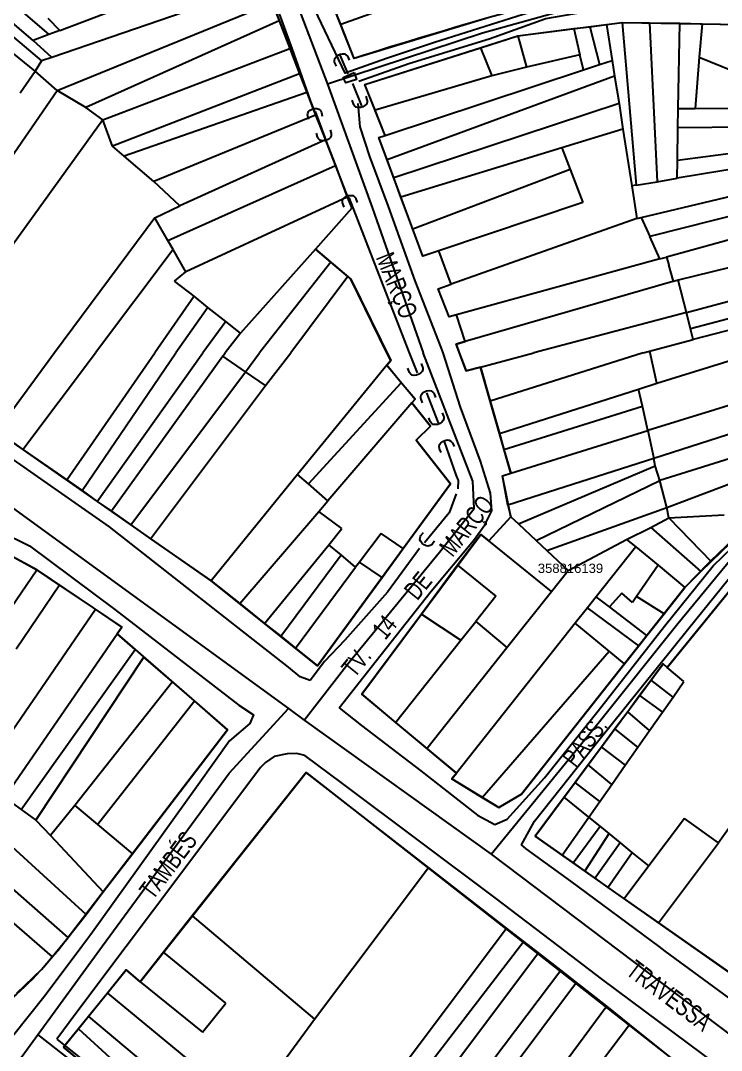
# Model space of a CAD drawing. Extents: x 201512 to 203323, y 4836571 to 4838029.
# Drawn here: x 202378.5 to 202528.5, y 4837444.5 to 4837665.1 of the extents above; entities that cross this region are included whole.
import ezdxf

# ---------------------------------------------------------------- set-up
doc = ezdxf.new("R2010")
doc.units = 0
doc.header["$LTSCALE"] = 1.5
doc.header["$MEASUREMENT"] = 0
for name, color, linetype in [('CD-MALHA-LOTES', 40, 'CONTINUOUS'), ('CD_TXT_QUADRA', 7, 'CONTINUOUS'), ('HD-VALAS-DRENOS', 170, 'CONTINUOUS'), ('RU-QUADRAS', 6, 'CONTINUOUS'), ('SV-EIXO-RUA-N-PAV', 6, 'CONTINUOUS'), ('SV-EIXO-RUA-PAV', 20, 'CONTINUOUS'), ('SV-PONTE-BUEIRO', 249, 'CONTINUOUS'), ('SV-RUA-NAO-PAV-S-GUIA-C-GUIA', 7, 'CONTINUOUS'), ('SV-RUA-PAVIM-S-GUIA-C-GUIA', 7, 'CONTINUOUS'), ('SV-TXT-RUA-N-PAV-S-GUIA-C-GUIA', 7, 'CONTINUOUS'), ('SV-TXT-RUA-PAV-S-GUIA-C-GUIA', 7, 'CONTINUOUS')]:
    doc.layers.add(name, color=color, linetype=linetype)
doc.styles.add('ARIAL', font='arial.ttf')
doc.styles.add('MONOTXT', font='arial.ttf', dxfattribs={"height": 0.2})

# ---------------------------------------------------------------- blocks, each defined once
blk = doc.blocks.new('COD119', base_point=(202265.52, 4838125.96))
at = {"layer": 'SV-PONTE-BUEIRO'}
blk.add_lwpolyline([(202264.01, 4838123.96), (202264.01, 4838124.793333), (202264.01, 4838124.918333), (202264.135833, 4838125.251667), (202264.3875, 4838125.626667), (202264.765, 4838125.835), (202265.268333, 4838125.96), (202265.771667, 4838125.96), (202266.275, 4838125.835), (202266.6525, 4838125.626667), (202266.904167, 4838125.251667), (202267.03, 4838124.918333), (202267.03, 4838124.793333), (202267.03, 4838123.96)], dxfattribs=at)

msp = doc.modelspace()

# ---------------------------------------------------------------- linework, layer by layer
at = {"layer": 'CD-MALHA-LOTES', "linetype": 'Continuous'}
for p, q in [((202355.94, 4837686.72), (202384.56, 4837662.1)), ((202381.18, 4837660.81), (202353.73, 4837684.36)), ((202352.07, 4837682.52), (202382.96, 4837656.47)), ((202381.62, 4837654.26), (202349.94, 4837679.84)), ((202386.87, 4837662.98), (202428.47, 4837678.84)), ((202430.77, 4837672.87), (202385.2, 4837657.18)), ((202475.71, 4837674.49), (202447, 4837664.3)), ((202386.35, 4837650.11), (202432.34, 4837668.88)), ((202432.34, 4837668.88), (202433.85, 4837665.04)), ((202447, 4837664.3), (202445.62, 4837667.77)), ((202478.79, 4837665.74), (202449.87, 4837657)), ((202384.35, 4837665.6), (202386.87, 4837662.98)), ((202433.85, 4837665.04), (202392.48, 4837646.51)), ((202433.85, 4837665.04), (202436.1, 4837659.15)), ((202449.87, 4837657), (202447, 4837664.3)), ((202496.88, 4837663.4), (202500.36, 4837663.78)), ((202500.36, 4837663.78), (202503.87, 4837664.27)), ((202500.36, 4837663.78), (202502.42, 4837655.68)), ((202503.87, 4837664.27), (202507.29, 4837664.68)), ((202503.87, 4837664.27), (202505.08, 4837656.58)), ((202507.29, 4837664.68), (202513.12, 4837664.64)), ((202507.29, 4837664.68), (202510.23, 4837629.85)), ((202513.12, 4837664.64), (202514.73, 4837630.6)), ((202513.12, 4837664.64), (202519.59, 4837664.52)), ((202519.22, 4837646.25), (202519.59, 4837664.52)), ((202519.59, 4837664.52), (202524.4, 4837664.44)), ((202524.4, 4837664.44), (202523.76, 4837657.26)), ((202524.4, 4837664.44), (202532.3, 4837664.28)), ((202384.56, 4837662.1), (202381.18, 4837660.81)), ((202386.87, 4837662.98), (202384.56, 4837662.1)), ((202476.94, 4837659.29), (202484.9, 4837661.84)), ((202484.9, 4837661.84), (202496.88, 4837663.4)), ((202484.9, 4837661.84), (202486.75, 4837655.13)), ((202496.88, 4837663.4), (202498.18, 4837657.79)), ((202385.2, 4837657.18), (202381.18, 4837660.81)), ((202396.12, 4837643.88), (202436.1, 4837659.15)), ((202436.1, 4837659.15), (202438.21, 4837653.71)), ((202452.18, 4837651.45), (202476.94, 4837659.29)), ((202476.94, 4837659.29), (202479.36, 4837653.24)), ((202385.2, 4837657.18), (202382.96, 4837656.47)), ((202498.18, 4837657.79), (202486.75, 4837655.13)), ((202498.99, 4837654.54), (202498.18, 4837657.79)), ((202523.76, 4837657.26), (202522.88, 4837646.28)), ((202523.76, 4837657.26), (202530.94, 4837654.31)), ((202382.96, 4837656.47), (202381.62, 4837654.26)), ((202486.75, 4837655.13), (202479.36, 4837653.24)), ((202498.99, 4837654.54), (202502.42, 4837655.68)), ((202502.42, 4837655.68), (202505.08, 4837656.58)), ((202505.08, 4837656.58), (202505.61, 4837653.19)), ((202378.36, 4837649.66), (202381.62, 4837654.26)), ((202386.35, 4837650.11), (202381.62, 4837654.26)), ((202438.21, 4837653.71), (202398.18, 4837638.23)), ((202438.21, 4837653.71), (202439.73, 4837649.71)), ((202479.36, 4837653.24), (202454.38, 4837645.9)), ((202456.54, 4837640.52), (202498.99, 4837654.54)), ((202505.61, 4837653.19), (202456.93, 4837635.29)), ((202505.61, 4837653.19), (202506.61, 4837647.36)), ((202454.38, 4837645.9), (202452.18, 4837651.45)), ((202348.14, 4837594.82), (202386.35, 4837650.11)), ((202392.48, 4837646.51), (202386.35, 4837650.11)), ((202439.73, 4837649.71), (202400.67, 4837636.09)), ((202439.73, 4837649.71), (202441.63, 4837644.87)), ((202396.12, 4837643.88), (202392.48, 4837646.51)), ((202456.54, 4837640.52), (202454.38, 4837645.9)), ((202506.61, 4837647.36), (202458.35, 4837631.42)), ((202506.61, 4837647.36), (202507.38, 4837641.88)), ((202519.15, 4837642.16), (202519.22, 4837646.25)), ((202519.22, 4837646.25), (202522.88, 4837646.28)), ((202522.88, 4837646.28), (202549.75, 4837646.45)), ((202396.12, 4837643.88), (202360.09, 4837593.92)), ((202398.18, 4837638.23), (202396.12, 4837643.88)), ((202441.63, 4837644.87), (202407.03, 4837630.62)), ((202441.63, 4837644.87), (202443.75, 4837639.58)), ((202507.38, 4837641.88), (202494.37, 4837637.85)), ((202507.38, 4837641.88), (202509.3, 4837629.69)), ((202519.1, 4837635.21), (202519.15, 4837642.16)), ((202547.51, 4837642.38), (202519.15, 4837642.16)), ((202443.75, 4837639.58), (202412.56, 4837625.44)), ((202443.75, 4837639.58), (202445.86, 4837634.1)), ((202455.14, 4837640.06), (202456.54, 4837640.52)), ((202456.93, 4837635.29), (202455.14, 4837640.06)), ((202400.67, 4837636.09), (202398.18, 4837638.23)), ((202494.37, 4837637.85), (202459.86, 4837627.29)), ((202494.37, 4837637.85), (202496.15, 4837633.23)), ((202519.1, 4837635.21), (202547.58, 4837638.95)), ((202407.03, 4837630.62), (202400.67, 4837636.09)), ((202458.35, 4837631.42), (202456.93, 4837635.29)), ((202547.65, 4837636.12), (202519.02, 4837631.32)), ((202519.02, 4837631.32), (202519.1, 4837635.21)), ((202409.99, 4837617.97), (202445.86, 4837634.1)), ((202445.86, 4837634.1), (202448.39, 4837627.31)), ((202496.15, 4837633.23), (202462.46, 4837620.43)), ((202496.15, 4837633.23), (202498.83, 4837626.16)), ((202412.56, 4837625.44), (202407.03, 4837630.62)), ((202459.86, 4837627.29), (202458.35, 4837631.42)), ((202510.23, 4837629.85), (202514.73, 4837630.6)), ((202511.33, 4837622.94), (202547.68, 4837631.58)), ((202514.73, 4837630.6), (202519.02, 4837631.32)), ((202510.23, 4837629.85), (202509.3, 4837629.69)), ((202509.3, 4837629.69), (202510.39, 4837622.71)), ((202448.39, 4837627.31), (202413.84, 4837611.31)), ((202448.39, 4837627.31), (202449.36, 4837624.91)), ((202462.46, 4837620.43), (202459.86, 4837627.29)), ((202498.83, 4837626.16), (202467.99, 4837615.78)), ((202547.74, 4837627.63), (202513.2, 4837618.87)), ((202407.21, 4837622.83), (202412.56, 4837625.44)), ((202449.36, 4837624.91), (202441.58, 4837616.16)), ((202407.21, 4837622.83), (202385.71, 4837593.92)), ((202409.99, 4837617.97), (202407.21, 4837622.83)), ((202510.39, 4837622.71), (202470.66, 4837608.65)), ((202510.39, 4837622.71), (202511.33, 4837622.94)), ((202511.33, 4837622.94), (202513.2, 4837618.87)), ((202547.17, 4837622.81), (202516.72, 4837614.45)), ((202464.58, 4837614.63), (202462.46, 4837620.43)), ((202411.11, 4837616.05), (202409.99, 4837617.97)), ((202515.32, 4837614.06), (202513.2, 4837618.87)), ((202411.11, 4837616.05), (202394.53, 4837593.92)), ((202413.84, 4837611.31), (202411.11, 4837616.05)), ((202441.58, 4837616.16), (202425.55, 4837598.14)), ((202444.89, 4837613.38), (202441.58, 4837616.16)), ((202467.99, 4837615.78), (202464.58, 4837614.63)), ((202470.66, 4837608.65), (202467.99, 4837615.78)), ((202545.72, 4837616.02), (202519.26, 4837609.51)), ((202444.89, 4837613.38), (202429.66, 4837593.92)), ((202448.54, 4837610.27), (202444.89, 4837613.38)), ((202515.32, 4837614.06), (202471.78, 4837602.1)), ((202515.32, 4837614.06), (202516.72, 4837614.45)), ((202516.72, 4837614.45), (202517.23, 4837612.76)), ((202411.44, 4837609.26), (202413.84, 4837611.31)), ((202518.24, 4837609.25), (202517.23, 4837612.76)), ((202415.61, 4837606.11), (202411.44, 4837609.26)), ((202448.54, 4837610.27), (202436.33, 4837593.92)), ((202449.16, 4837609.74), (202448.54, 4837610.27)), ((202456.86, 4837593.92), (202449.16, 4837609.74)), ((202467.89, 4837607.67), (202470.66, 4837608.65)), ((202518.11, 4837609.22), (202473.63, 4837596.4)), ((202518.24, 4837609.25), (202518.11, 4837609.22)), ((202519.26, 4837609.51), (202518.24, 4837609.25)), ((202521.01, 4837602.6), (202519.26, 4837609.51)), ((202521.01, 4837602.6), (202546.43, 4837609.36)), ((202470.22, 4837601.67), (202467.89, 4837607.67)), ((202415.61, 4837606.11), (202407.23, 4837593.92)), ((202418.54, 4837603.66), (202415.61, 4837606.11)), ((202546.65, 4837605.68), (202521.9, 4837599.09)), ((202418.54, 4837603.66), (202411.72, 4837593.92)), ((202422.41, 4837600.62), (202418.54, 4837603.66)), ((202471.78, 4837602.1), (202470.22, 4837601.67)), ((202473.63, 4837596.4), (202471.78, 4837602.1)), ((202521.01, 4837602.6), (202488.38, 4837593.92)), ((202521.9, 4837599.09), (202521.01, 4837602.6)), ((202546.81, 4837603.09), (202522.47, 4837596.81)), ((202422.41, 4837600.62), (202417.48, 4837593.92)), ((202425.55, 4837598.14), (202422.41, 4837600.62)), ((202425.55, 4837598.14), (202422.26, 4837593.92)), ((202522.47, 4837596.81), (202521.9, 4837599.09)), ((202473.63, 4837596.4), (202471.7, 4837595.79)), ((202471.7, 4837595.79), (202472.39, 4837593.92)), ((202513.14, 4837594.3), (202522.47, 4837596.81)), ((202385.71, 4837593.92), (202373.42, 4837577.13)), ((202378.95, 4837573.26), (202394.53, 4837593.92)), ((202388.35, 4837566.71), (202407.23, 4837593.92)), ((202391.64, 4837564.42), (202411.72, 4837593.92)), ((202394.91, 4837562.12), (202417.48, 4837593.92)), ((202421.78, 4837593.24), (202397.91, 4837560.03)), ((202421.78, 4837593.24), (202422.26, 4837593.92)), ((202426.66, 4837589.85), (202421.78, 4837593.24)), ((202426.66, 4837589.85), (202429.66, 4837593.92)), ((202430.89, 4837586.92), (202436.33, 4837593.92)), ((202457.73, 4837592.32), (202456.86, 4837593.92)), ((202472.39, 4837593.92), (202473.85, 4837590.06)), ((202476.95, 4837590.88), (202488.38, 4837593.92)), ((202511.73, 4837593.92), (202479.03, 4837583.58)), ((202511.73, 4837593.92), (202513.14, 4837594.3)), ((202513.23, 4837593.92), (202513.14, 4837594.3)), ((202514.7, 4837587.42), (202513.23, 4837593.92)), ((202514.7, 4837587.42), (202535.6, 4837593.92)), ((202456.88, 4837591.29), (202437.78, 4837567.89)), ((202456.88, 4837591.29), (202457.73, 4837592.32)), ((202459.95, 4837587.55), (202456.88, 4837591.29)), ((202473.85, 4837590.06), (202476.95, 4837590.88)), ((202476.95, 4837590.88), (202479.03, 4837583.58)), ((202402.07, 4837557.08), (202426.66, 4837589.85)), ((202430.89, 4837586.92), (202426.66, 4837589.85)), ((202406.31, 4837554.12), (202430.89, 4837586.92)), ((202440.11, 4837565.85), (202459.95, 4837587.55)), ((202462.94, 4837584.05), (202459.95, 4837587.55)), ((202510.76, 4837586.16), (202514.7, 4837587.42)), ((202545.25, 4837587.38), (202512.77, 4837577.28)), ((202480.99, 4837576.63), (202510.76, 4837586.16)), ((202511.59, 4837582.5), (202510.76, 4837586.16)), ((202462.24, 4837583.23), (202444.25, 4837562.23)), ((202462.24, 4837583.23), (202462.94, 4837584.05)), ((202466.2, 4837578.25), (202462.24, 4837583.23)), ((202479.03, 4837583.58), (202480.99, 4837576.63)), ((202481.95, 4837573.21), (202511.59, 4837582.5)), ((202512.77, 4837577.28), (202511.59, 4837582.5)), ((202546.5, 4837581.78), (202514.03, 4837571.33)), ((202463.18, 4837575.22), (202466.2, 4837578.25)), ((202373.42, 4837577.13), (202378.95, 4837573.26)), ((202480.99, 4837576.63), (202481.95, 4837573.21)), ((202483.4, 4837568.14), (202512.77, 4837577.28)), ((202512.77, 4837577.28), (202514.03, 4837571.33)), ((202547.62, 4837576.73), (202515.29, 4837566.59)), ((202378.95, 4837573.26), (202388.35, 4837566.71)), ((202470.51, 4837565.89), (202463.18, 4837575.22)), ((202481.95, 4837573.21), (202483.4, 4837568.14)), ((202514.03, 4837571.33), (202482.75, 4837561.28)), ((202514.33, 4837569.77), (202514.03, 4837571.33)), ((202516.79, 4837560.8), (202548.4, 4837572.79)), ((202485.05, 4837557.3), (202514.33, 4837569.77)), ((202515.29, 4837566.59), (202514.33, 4837569.77)), ((202388.35, 4837566.71), (202391.64, 4837564.42)), ((202437.78, 4837567.89), (202419.29, 4837545.1)), ((202440.11, 4837565.85), (202437.78, 4837567.89)), ((202481.66, 4837567.6), (202483.4, 4837568.14)), ((202482.75, 4837561.28), (202481.66, 4837567.6)), ((202488.87, 4837553.72), (202515.29, 4837566.59)), ((202516.79, 4837560.8), (202515.29, 4837566.59)), ((202391.64, 4837564.42), (202394.91, 4837562.12)), ((202444.25, 4837562.23), (202440.11, 4837565.85)), ((202460.39, 4837552.02), (202470.51, 4837565.89)), ((202394.91, 4837562.12), (202397.91, 4837560.03)), ((202442.32, 4837559.98), (202444.25, 4837562.23)), ((202397.91, 4837560.03), (202402.07, 4837557.08)), ((202425.39, 4837540.22), (202442.32, 4837559.98)), ((202447.27, 4837556.28), (202442.32, 4837559.98)), ((202482.75, 4837561.28), (202483.43, 4837558.82)), ((202491.13, 4837551.6), (202516.79, 4837560.8)), ((202517.26, 4837558.57), (202516.79, 4837560.8)), ((202483.43, 4837558.82), (202478.68, 4837553.68)), ((202483.43, 4837558.82), (202485.05, 4837557.3)), ((202513.41, 4837556.5), (202517.26, 4837558.57)), ((202517.26, 4837558.57), (202529.11, 4837559.27)), ((202517.26, 4837558.57), (202526.32, 4837549.25)), ((202402.07, 4837557.08), (202406.31, 4837554.12)), ((202444.49, 4837552.85), (202447.27, 4837556.28)), ((202485.05, 4837557.3), (202488.87, 4837553.72)), ((202508.18, 4837553.99), (202513.41, 4837556.5)), ((202513.41, 4837556.5), (202524.07, 4837547.11)), ((202406.31, 4837554.12), (202419.29, 4837545.1)), ((202455.64, 4837555.24), (202451, 4837549.11)), ((202460.39, 4837552.02), (202455.64, 4837555.24)), ((202476.97, 4837555.06), (202472.01, 4837548.45)), ((202478.68, 4837553.68), (202476.97, 4837555.06)), ((202492.14, 4837542.85), (202478.68, 4837553.68)), ((202488.87, 4837553.72), (202491.13, 4837551.6)), ((202495.73, 4837547.29), (202508.18, 4837553.99)), ((202508.18, 4837553.99), (202510.17, 4837552.36)), ((202539.08, 4837553.84), (202516.92, 4837526.56)), ((202526.32, 4837549.25), (202532.55, 4837555.28)), ((202430.71, 4837535.96), (202444.49, 4837552.85)), ((202447.14, 4837550.64), (202444.49, 4837552.85)), ((202455.87, 4837545.81), (202460.39, 4837552.02)), ((202491.13, 4837551.6), (202495.73, 4837547.29)), ((202510.17, 4837552.36), (202501.72, 4837541.71)), ((202510.17, 4837552.36), (202514.94, 4837548.44)), ((202381.99, 4837547.44), (202376.7, 4837550.3)), ((202434.17, 4837533.23), (202447.14, 4837550.64)), ((202450.2, 4837548.05), (202447.14, 4837550.64)), ((202451, 4837549.11), (202450.2, 4837548.05)), ((202455.87, 4837545.81), (202451, 4837549.11)), ((202524.07, 4837547.11), (202526.32, 4837549.25)), ((202372.6, 4837533.78), (202381.99, 4837547.44)), ((202386.79, 4837544.21), (202381.99, 4837547.44)), ((202437.34, 4837530.68), (202450.2, 4837548.05)), ((202472.01, 4837548.45), (202464.27, 4837538)), ((202472.01, 4837548.45), (202480.22, 4837541.85)), ((202492.14, 4837542.85), (202495.73, 4837547.29)), ((202514.94, 4837548.44), (202510.32, 4837541.78)), ((202514.94, 4837548.44), (202520.7, 4837543.69)), ((202520.7, 4837543.69), (202524.07, 4837547.11)), ((202419.29, 4837545.1), (202425.39, 4837540.22)), ((202442.06, 4837526.89), (202455.87, 4837545.81)), ((202386.79, 4837544.21), (202377.56, 4837530.48)), ((202394.5, 4837539.03), (202386.79, 4837544.21)), ((202482.59, 4837530.83), (202492.14, 4837542.85)), ((202507.17, 4837542.48), (202504.53, 4837539.56)), ((202509.47, 4837540.44), (202507.17, 4837542.48)), ((202516.24, 4837538.04), (202520.7, 4837543.69)), ((202425.39, 4837540.22), (202430.71, 4837535.96)), ((202480.22, 4837541.85), (202475.92, 4837536.42)), ((202501.72, 4837541.71), (202499.85, 4837539.35)), ((202504.53, 4837539.56), (202501.72, 4837541.71)), ((202510.32, 4837541.78), (202509.47, 4837540.44)), ((202516.24, 4837538.04), (202510.32, 4837541.78)), ((202369.58, 4837502.64), (202394.5, 4837539.03)), ((202400.18, 4837535.21), (202394.5, 4837539.03)), ((202464.27, 4837538), (202451.53, 4837520.8)), ((202464.27, 4837538), (202472.74, 4837532.4)), ((202499.85, 4837539.35), (202497.21, 4837536.02)), ((202510.81, 4837531.15), (202499.85, 4837539.35)), ((202512.57, 4837533.38), (202504.53, 4837539.56)), ((202512.57, 4837533.38), (202516.24, 4837538.04)), ((202430.71, 4837535.96), (202434.17, 4837533.23)), ((202497.21, 4837536.02), (202471.76, 4837503.92)), ((202472.74, 4837532.4), (202475.92, 4837536.42)), ((202475.92, 4837536.42), (202482.59, 4837530.83)), ((202504.47, 4837530.01), (202497.21, 4837536.02)), ((202375.02, 4837498.72), (202399.17, 4837533.74)), ((202399.17, 4837533.74), (202400.18, 4837535.21)), ((202402.98, 4837530.42), (202399.17, 4837533.74)), ((202510.81, 4837531.15), (202512.57, 4837533.38)), ((202434.17, 4837533.23), (202437.34, 4837530.68)), ((202458.77, 4837514.76), (202472.74, 4837532.4)), ((202378.62, 4837496.11), (202402.98, 4837530.42)), ((202404.89, 4837528.78), (202402.98, 4837530.42)), ((202437.34, 4837530.68), (202442.06, 4837526.89)), ((202465.41, 4837509.21), (202482.59, 4837530.83)), ((202477.27, 4837498.69), (202504.47, 4837530.01)), ((202507.79, 4837527.31), (202504.47, 4837530.01)), ((202507.79, 4837527.31), (202510.81, 4837531.15)), ((202381.76, 4837493.86), (202404.89, 4837528.78)), ((202411.02, 4837523.44), (202404.89, 4837528.78)), ((202485.73, 4837499.38), (202507.79, 4837527.31)), ((202516.04, 4837527.3), (202513.48, 4837523.85)), ((202516.92, 4837526.56), (202516.04, 4837527.3)), ((202520.49, 4837523.53), (202516.92, 4837526.56)), ((202411.02, 4837523.44), (202390.1, 4837496.98)), ((202415.7, 4837519.37), (202411.02, 4837523.44)), ((202513.48, 4837523.85), (202511, 4837520.52)), ((202518.15, 4837520.19), (202513.48, 4837523.85)), ((202518.15, 4837520.19), (202520.49, 4837523.53)), ((202552.59, 4837523.55), (202527.88, 4837489.02)), ((202451.53, 4837520.8), (202458.77, 4837514.76)), ((202511, 4837520.52), (202508.45, 4837517.08)), ((202511, 4837520.52), (202515.89, 4837516.98)), ((202515.89, 4837516.98), (202518.15, 4837520.19)), ((202394.97, 4837492.89), (202415.7, 4837519.37)), ((202422.8, 4837513.21), (202415.7, 4837519.37)), ((202508.45, 4837517.08), (202505.69, 4837513.37)), ((202513.14, 4837513.05), (202508.45, 4837517.08)), ((202513.14, 4837513.05), (202515.89, 4837516.98)), ((202458.77, 4837514.76), (202465.41, 4837509.21)), ((202402.42, 4837486.62), (202422.8, 4837513.21)), ((202505.69, 4837513.37), (202502.82, 4837509.51)), ((202510.64, 4837509.48), (202505.69, 4837513.37)), ((202510.64, 4837509.48), (202513.14, 4837513.05)), ((202465.41, 4837509.21), (202471.76, 4837503.92)), ((202502.82, 4837509.51), (202500, 4837505.72)), ((202502.82, 4837509.51), (202507.92, 4837505.6)), ((202507.92, 4837505.6), (202510.64, 4837509.48)), ((202500, 4837505.72), (202497.18, 4837501.92)), ((202505.02, 4837501.47), (202500, 4837505.72)), ((202505.02, 4837501.47), (202507.92, 4837505.6)), ((202359.2, 4837504.16), (202392.5, 4837473.61)), ((202439.58, 4837504.05), (202415.24, 4837473.32)), ((202465.8, 4837483.7), (202439.58, 4837504.05)), ((202471.76, 4837503.92), (202470.79, 4837502.7)), ((202470.79, 4837502.7), (202477.27, 4837498.69)), ((202497.18, 4837501.92), (202494.86, 4837498.8)), ((202502.48, 4837497.85), (202497.18, 4837501.92)), ((202502.48, 4837497.85), (202505.02, 4837501.47)), ((202388.66, 4837468.74), (202354.69, 4837498.59)), ((202375.02, 4837498.72), (202378.62, 4837496.11)), ((202477.27, 4837498.69), (202480.88, 4837496.58)), ((202480.88, 4837496.58), (202485.73, 4837499.38)), ((202494.86, 4837498.8), (202488.62, 4837490.41)), ((202500.14, 4837494.5), (202494.86, 4837498.8)), ((202378.62, 4837496.11), (202381.76, 4837493.86)), ((202390.1, 4837496.98), (202384.88, 4837490.54)), ((202390.1, 4837496.98), (202394.97, 4837492.89)), ((202500.14, 4837494.5), (202502.48, 4837497.85)), ((202381.76, 4837493.86), (202384.88, 4837490.54)), ((202494.41, 4837486.34), (202500.14, 4837494.5)), ((202502.53, 4837492.55), (202500.14, 4837494.5)), ((202520.61, 4837494.21), (202512.98, 4837484.03)), ((202527.88, 4837489.02), (202520.61, 4837494.21)), ((202354, 4837491.59), (202385.23, 4837464.6)), ((202394.97, 4837492.89), (202402.42, 4837486.62)), ((202496.77, 4837484.69), (202502.53, 4837492.55)), ((202504.47, 4837490.97), (202502.53, 4837492.55)), ((202384.88, 4837490.54), (202396.18, 4837478.47)), ((202488.62, 4837490.41), (202494.41, 4837486.34)), ((202499.28, 4837482.92), (202504.47, 4837490.97)), ((202506.81, 4837489.06), (202504.47, 4837490.97)), ((202501.4, 4837481.43), (202506.81, 4837489.06)), ((202509.4, 4837486.95), (202506.81, 4837489.06)), ((202515, 4837471.87), (202527.88, 4837489.02)), ((202396.18, 4837478.47), (202402.42, 4837486.62)), ((202494.41, 4837486.34), (202496.77, 4837484.69)), ((202504.22, 4837479.45), (202509.4, 4837486.95)), ((202512.98, 4837484.03), (202509.4, 4837486.95)), ((202441.39, 4837451.19), (202465.8, 4837483.7)), ((202482.51, 4837470.74), (202465.8, 4837483.7)), ((202496.77, 4837484.69), (202499.28, 4837482.92)), ((202499.28, 4837482.92), (202501.4, 4837481.43)), ((202512.98, 4837484.03), (202507.7, 4837477)), ((202501.4, 4837481.43), (202504.22, 4837479.45)), ((202392.5, 4837473.61), (202396.18, 4837478.47)), ((202504.22, 4837479.45), (202507.7, 4837477)), ((202507.7, 4837477), (202515, 4837471.87)), ((202389.56, 4837469.83), (202392.5, 4837473.61)), ((202415.24, 4837473.32), (202409.09, 4837465.54)), ((202415.24, 4837473.32), (202441.39, 4837451.19)), ((202515, 4837471.87), (202535, 4837457.86)), ((202388.66, 4837468.74), (202389.56, 4837469.83)), ((202443.17, 4837418.32), (202482.51, 4837470.74)), ((202486.2, 4837467.86), (202482.51, 4837470.74)), ((202385.23, 4837464.6), (202388.66, 4837468.74)), ((202486.2, 4837467.86), (202461.4, 4837435.61)), ((202489.33, 4837465.41), (202486.2, 4837467.86)), ((202409.09, 4837465.54), (202404.08, 4837459.22)), ((202422.42, 4837454.66), (202409.09, 4837465.54)), ((202489.33, 4837465.41), (202465.02, 4837432.93)), ((202494.12, 4837461.68), (202489.33, 4837465.41)), ((202382.97, 4837461.87), (202385.23, 4837464.6)), ((202377.7, 4837456.81), (202382.97, 4837461.87)), ((202401.1, 4837461.81), (202397.06, 4837456.81)), ((202404.08, 4837459.22), (202401.1, 4837461.81)), ((202469.73, 4837429.45), (202494.12, 4837461.68)), ((202497.45, 4837459.08), (202494.12, 4837461.68)), ((202404.08, 4837459.22), (202417.45, 4837448.44)), ((202497.45, 4837459.08), (202458.37, 4837406.82)), ((202503.96, 4837454.01), (202497.45, 4837459.08)), ((202397.06, 4837456.81), (202392.99, 4837451.79)), ((202397.06, 4837456.81), (202414.32, 4837442.57)), ((202417.45, 4837448.44), (202422.42, 4837454.66)), ((202503.96, 4837454.01), (202465.17, 4837401.63)), ((202508.84, 4837450.09), (202503.96, 4837454.01)), ((202392.99, 4837451.79), (202390.85, 4837449.12)), ((202392.99, 4837451.79), (202404.57, 4837442.11)), ((202426.14, 4837430.37), (202441.39, 4837451.19)), ((202469.52, 4837398.2), (202508.84, 4837450.09)), ((202520.7, 4837440.56), (202508.84, 4837450.09)), ((202390.85, 4837449.12), (202387.66, 4837445.21)), ((202390.85, 4837449.12), (202402.14, 4837438.86)), ((202387.66, 4837445.21), (202399.27, 4837435.55))]:
    msp.add_line(p, q, dxfattribs=at)
at = {"layer": 'HD-VALAS-DRENOS'}
for points in [[(202446.785838, 4837657.680265), (202448.513118, 4837653.725678)], [(202449.55096, 4837651.622661), (202451.473739, 4837646.867892)], [(202441.519997, 4837645.627122), (202443.687735, 4837639.866121)], [(202448.766935, 4837627.240184), (202455.666728, 4837609.355084), (202461.695911, 4837593.917528)], [(202461.695911, 4837593.917528), (202463.356387, 4837589.665922)], [(202465.382407, 4837585.405434), (202467.846207, 4837578.942915)], [(202469.173821, 4837574.936265), (202471.633779, 4837567.773895), (202472.127034, 4837566.571371), (202472.067444, 4837564.822023)], [(202471.711518, 4837563.724203), (202470.239749, 4837559.683128), (202464.956018, 4837553.263688)]]:
    msp.add_lwpolyline(points, dxfattribs=at)
at = {"layer": 'RU-QUADRAS', "color": 6, "linetype": 'Continuous'}
for points in [[(202429.52, 4837709.24, -0.0154469672), (202497.94, 4837718.52), (202518.35, 4837719.82), (202640.8, 4837730.39), (202666.27, 4837734.21), (202670.16, 4837682.19), (202672.53, 4837682.47), (202673.39, 4837665.89), (202644.4, 4837665), (202619.06, 4837666.64), (202619.12, 4837667.63, 0.006232487), (202521.98, 4837674.58), (202516.23, 4837674.88), (202516.54, 4837672.65), (202513.06, 4837672.65), (202512.89, 4837674.91, 0.0153940121), (202449.87, 4837657), (202434.83, 4837694.81), (202433.98, 4837694.55)], [(202277.91, 4837444.53), (202289.83, 4837460.9), (202288.27, 4837462.16), (202307.55, 4837488.76), (202370.88, 4837553.56), (202381.99, 4837547.44), (202400.18, 4837535.21), (202399.17, 4837533.74), (202422.8, 4837513.21), (202388.66, 4837468.74, -0.057247733), (202375.82, 4837455.01), (202370.28, 4837447.64), (202372.22, 4837446.31), (202369.21, 4837441.78), (202367.84, 4837442.63), (202353.06, 4837420.49), (202351.76, 4837421.44), (202342.56, 4837407.23), (202339.08, 4837409.76), (202335.43, 4837404.23), (202314.93, 4837419.95), (202314.12, 4837418.84), (202290.24, 4837434.48), (202290.84, 4837435.48)]]:
    msp.add_lwpolyline(points, format="xyb", close=True, dxfattribs=at)
msp.add_lwpolyline([(202426.88, 4837683.02), (202449.36, 4837624.91), (202441.58, 4837616.16), (202449.16, 4837609.74), (202457.73, 4837592.32), (202456.88, 4837591.29), (202462.94, 4837584.05), (202462.24, 4837583.23), (202466.2, 4837578.25), (202463.18, 4837575.22), (202470.51, 4837565.89), (202442.06, 4837526.89), (202419.29, 4837545.1), (202348.79, 4837594.33), (202343.47, 4837598.4), (202344.97, 4837600.34), (202307.79, 4837627.92), (202352.07, 4837682.52)], dxfattribs=at)
msp.add_lwpolyline([(202549.29, 4837568.75, 0.0484031572), (202520.7, 4837543.69), (202485.73, 4837499.38), (202480.88, 4837496.58), (202470.79, 4837502.7), (202471.76, 4837503.92), (202451.53, 4837520.8), (202476.97, 4837555.06), (202478.68, 4837553.68), (202483.43, 4837558.82), (202481.66, 4837567.6), (202483.4, 4837568.14), (202476.95, 4837590.88), (202473.85, 4837590.06), (202471.7, 4837595.79), (202473.63, 4837596.4), (202471.78, 4837602.1), (202470.22, 4837601.67), (202467.89, 4837607.67), (202470.66, 4837608.65), (202467.99, 4837615.78), (202464.58, 4837614.63), (202455.14, 4837640.06), (202456.54, 4837640.52), (202452.18, 4837651.45), (202484.9, 4837661.84), (202507.29, 4837664.68), (202532.3, 4837664.28)], format="xyb", dxfattribs=at)
for points in [[(202488.62, 4837490.41), (202516.04, 4837527.3), (202516.92, 4837526.56), (202539.08, 4837553.84), (202546.88, 4837559.39), (202568.85, 4837529.64), (202592.23, 4837513.44), (202545.43, 4837450.5)], [(202387.66, 4837445.21), (202401.1, 4837461.81), (202404.08, 4837459.22), (202439.58, 4837504.05), (202520.7, 4837440.56), (202543.78, 4837423.7), (202506.15, 4837374.25), (202508.56, 4837372.46), (202503.16, 4837365.55), (202501.33, 4837367.04), (202497.77, 4837362.12), (202492.96, 4837365.78), (202492.16, 4837364.67), (202420.94, 4837419.48), (202400.66, 4837436.94), (202399.27, 4837435.55)]]:
    msp.add_lwpolyline(points, close=True, dxfattribs=at)
at = {"layer": 'SV-EIXO-RUA-N-PAV'}
for points in [[(202318.403414, 4837987.170784), (202329.840309, 4837955.371082), (202332.602164, 4837947.688995), (202336.650892, 4837934.343191), (202349.475616, 4837902.719963), (202366.287344, 4837858.545084), (202372.159797, 4837843.577509), (202379.947348, 4837820.982643), (202383.237862, 4837812.427305), (202386.285706, 4837806.447419), (202407.18339, 4837749.90928), (202420.216935, 4837714.529516), (202444.178741, 4837651.465948), (202453.714551, 4837625.063962), (202464.669566, 4837593.917476)], [(202682.501443, 4837663.717927), (202663.833263, 4837662.056417), (202636.50337, 4837660.558888), (202612.917298, 4837659.435742), (202591.9519, 4837660.93327), (202569.863356, 4837663.553945), (202558.631893, 4837665.800237), (202530.553236, 4837669.544058), (202512.208513, 4837669.918441), (202497.607611, 4837668.04653), (202477.390978, 4837662.430799), (202444.178741, 4837651.465948)], [(202439.204129, 4837515.291828), (202448.792502, 4837527.713129), (202468.187165, 4837551.248226), (202475.554542, 4837560.565421), (202475.294096, 4837566.468862), (202464.669566, 4837593.917476)], [(202501.929881, 4837356.105157), (202478.11224, 4837374.875158), (202462.901012, 4837386.480275), (202440.504614, 4837402.733269), (202429.706181, 4837410.644992), (202422.199357, 4837416.585791), (202382.172093, 4837447.958283)]]:
    msp.add_lwpolyline(points, dxfattribs=at)
at = {"layer": 'SV-EIXO-RUA-PAV'}
for points in [[(202336.603002, 4837593.919686), (202356.528156, 4837577.92104), (202376.772718, 4837560.764632), (202435.836428, 4837517.72928), (202439.204129, 4837515.291828), (202479.216753, 4837486.525645), (202540.035847, 4837440.565762), (202552.894905, 4837430.30586), (202689.957046, 4837327.324036), (202716.628598, 4837305.838619), (202817.904203, 4837230.010896), (202851.951346, 4837203.662215), (202861.948205, 4837195.916379), (202871.727691, 4837188.581765), (202912.88269, 4837157.220154), (202935.6182, 4837139.894866), (202955.436784, 4837124.792382), (203012.589158, 4837081.074782), (203076.368806, 4837033.769686), (203097.363103, 4837018.140419), (203128.179277, 4836995.054169), (203135.904226, 4836988.61406), (203144.788892, 4836981.148304), (203157.104686, 4836968.493468)], [(202479.216753, 4837486.525645), (202502.091601, 4837514.589638), (202519.168827, 4837535.936171), (202531.976747, 4837551.488645), (202538.685658, 4837557.587654), (202544.174766, 4837561.55201), (202549.358924, 4837563.381713)], [(202318.4, 4837360.107899), (202339.091185, 4837389.370334), (202372.035468, 4837434.070274), (202395.999426, 4837466.902865), (202423.153693, 4837503.931411), (202435.836428, 4837517.72928)]]:
    msp.add_lwpolyline(points, dxfattribs=at)
at = {"layer": 'SV-PONTE-BUEIRO'}
msp.add_lwpolyline([(202449.863864, 4837654.018852), (202450.405039, 4837652.467713), (202448.102736, 4837651.779529), (202447.509137, 4837652.881351)], close=True, dxfattribs=at)
at = {"layer": 'SV-RUA-NAO-PAV-S-GUIA-C-GUIA'}
for points in [[(202318.401572, 4837775.02087), (202328.192949, 4837780.432709), (202353.020967, 4837795.941793), (202370.467843, 4837805.393034), (202380.581093, 4837808.336252), (202382.423643, 4837807.076235), (202387.880485, 4837790.398939), (202397.53822, 4837764.999877), (202408.028943, 4837736.546741), (202418.177463, 4837709.495251), (202436.545431, 4837659.102322), (202440.9265, 4837646.780212), (202441.026468, 4837646.779656)], [(202614.521457, 4837665.360071), (202595.187782, 4837666.103051), (202576.159913, 4837667.9435), (202556.382813, 4837669.837528), (202544.998256, 4837671.341259), (202535.706307, 4837671.73591), (202532.209982, 4837672.002598), (202524.617184, 4837672.438975), (202518.273287, 4837672.819354), (202510.175632, 4837672.309083), (202504.523357, 4837671.237499), (202496.718134, 4837669.377103), (202486.058787, 4837666.431576), (202467.087995, 4837660.429251), (202456.775687, 4837656.982522), (202447.989147, 4837653.853095), (202440.751558, 4837668.998679), (202433.660043, 4837688.014852), (202429.237263, 4837701.623266), (202426.835287, 4837710.126771), (202426.888802, 4837710.77589), (202428.844612, 4837712.065179), (202431.842904, 4837712.100616)], [(202450.903071, 4837652.165589), (202461.566786, 4837655.91033), (202478.784638, 4837661.171859), (202490.900944, 4837665.558946), (202501.253938, 4837667.307103), (202512.950854, 4837668.099661), (202525.190855, 4837667.690738), (202536.179498, 4837666.888254), (202545.068162, 4837665.846177), (202551.506534, 4837664.466297), (202554.247075, 4837663.054367), (202555.434817, 4837660.950624), (202555.068943, 4837658.005214), (202552.722964, 4837649.324887), (202550.414667, 4837638.396528), (202549.941216, 4837634.052978), (202549.65371, 4837627.160965), (202548.758957, 4837618.87323), (202549.163073, 4837610.529254), (202549.061241, 4837601.038827), (202549.022316, 4837593.916021)], [(202468.907443, 4837593.917403), (202468.529755, 4837595.084778), (202462.961556, 4837609.398068), (202457.252192, 4837625.310513), (202453.263009, 4837635.969647), (202451.14937, 4837642.373763), (202450.726691, 4837647.321078)], [(202446.671623, 4837517.91453), (202454.621548, 4837527.966388), (202466.345749, 4837542.895291), (202475.399316, 4837553.741041), (202477.866261, 4837557.125848), (202479.381376, 4837560.065693), (202479.10232, 4837563.863413), (202476.941443, 4837570.767279), (202472.657373, 4837582.326981), (202468.907443, 4837593.917403)], [(202463.849508, 4837552.020069), (202457.000078, 4837542.659874), (202447.896425, 4837532.412378), (202443.572546, 4837527.837262), (202440.501013, 4837523.755091)], [(202386.274987, 4837446.89655), (202399.22, 4837436.49)]]:
    msp.add_lwpolyline(points, dxfattribs=at)
at = {"layer": 'SV-RUA-PAVIM-S-GUIA-C-GUIA'}
for points in [[(202440.501013, 4837523.755091), (202438.306105, 4837524.56715), (202435.867863, 4837526.580341), (202423.375377, 4837536.39802), (202397.494259, 4837556.688242), (202373.940987, 4837573.066234), (202352.387077, 4837589.433109), (202346.4166, 4837593.92)], [(202446.671623, 4837517.91453), (202451.447708, 4837514.095039), (202464.186845, 4837504.44254), (202476.277231, 4837494.943038), (202479.963869, 4837492.927101), (202482.668365, 4837494.062909), (202490.611739, 4837502.915945), (202502.082829, 4837517.246647), (202516.32285, 4837535.36031), (202526.736991, 4837548.297467), (202535.025766, 4837556.349596), (202542.051171, 4837561.810327), (202546.315017, 4837564.836769)], [(202543.417093, 4837446.014487), (202516.492232, 4837465.77606), (202515.145141, 4837466.772784), (202496.237014, 4837480.759882), (202486.73099, 4837487.699309), (202485.736291, 4837488.553312), (202488.462352, 4837493.63524), (202501.393131, 4837509.907011), (202521.517506, 4837534.985496), (202531.478122, 4837547.225517), (202541.984007, 4837558.663662), (202547.534983, 4837559.485976), (202551.591876, 4837552.073407), (202557.447034, 4837544.552229), (202564.098389, 4837536.427769), (202570.605575, 4837529.353003), (202577.371604, 4837523.925408), (202584.042885, 4837519.447363), (202588.468109, 4837515.429762), (202591.249882, 4837512.419161)], [(202318.4, 4837501.227095), (202328.56777, 4837511.829778), (202370.38368, 4837553.339627), (202372.393747, 4837555.278094), (202373.995981, 4837555.769093), (202380.376653, 4837552.584191), (202398.646434, 4837538.935083), (202425.22623, 4837518.441013), (202428.313991, 4837516.374219), (202427.554075, 4837514.528783), (202423.185152, 4837510.853753), (202416.4854, 4837501.442735), (202393.515645, 4837469.326356), (202391.603039, 4837466.772784), (202383.746831, 4837456.283071), (202376.74407, 4837447.522689), (202351.106975, 4837412.649733)], [(202500.413244, 4837360.186248), (202529.142336, 4837399.931146), (202543.964716, 4837420.881513), (202544.262548, 4837421.233497), (202544.900432, 4837423.288358), (202545.037145, 4837425.590274), (202544.925425, 4837427.640554), (202544.469919, 4837428.63824), (202533.828131, 4837436.827088), (202502.818487, 4837459.847994), (202493.739043, 4837466.772784), (202480.07775, 4837477.191603), (202447.382651, 4837501.726571), (202439.320483, 4837507.709916), (202437.623789, 4837508.117748), (202435.574596, 4837508.027765), (202432.773442, 4837507.491852), (202430.917566, 4837506.20208), (202429.812287, 4837505.108482), (202412.798695, 4837482.36269), (202401.072264, 4837466.772784), (202390.299393, 4837452.450339), (202386.274987, 4837446.89655)]]:
    msp.add_lwpolyline(points, dxfattribs=at)

# ---------------------------------------------------------------- block references
at = {"layer": 'SV-PONTE-BUEIRO'}
for p, rotation in [((202446.636483, 4837657.780893, 4.594292), 25), ((202451.522069, 4837646.567944, 4.594292), 197), ((202441.149897, 4837646.216082), 13), ((202443.747835, 4837639.411959), 193), ((202448.448866, 4837627.53567), 20), ((202463.495258, 4837589.262474), 200), ((202465.165361, 4837585.674845), 22), ((202468.010722, 4837578.716082), 201), ((202469.062268, 4837575.066598), 25), ((202464.655052, 4837552.937732), 142)]:
    msp.add_blockref('COD119', p, dxfattribs=dict(at, rotation=rotation))

# ---------------------------------------------------------------- texts
at = {"layer": 'CD_TXT_QUADRA', "color": 7, "linetype": 'Continuous', "style": 'MONOTXT'}
msp.add_text('358816139', height=2, dxfattribs=at).set_placement((202489.2, 4837546.79))
at = {"layer": 'SV-TXT-RUA-N-PAV-S-GUIA-C-GUIA', "style": 'ARIAL', "width": 0.7}
for s, rotation, p in [('MARÇO', 292, (202454.476351, 4837614.386224)), ('TV.    14      DE      MARÇO', 51, (202449.992576, 4837524.14889)), ('PASS.', 52.23442843, (202497.314468, 4837504.891403))]:
    msp.add_text(s, height=4, rotation=rotation, dxfattribs=at).set_placement(p)
at = {"layer": 'SV-TXT-RUA-PAV-S-GUIA-C-GUIA', "style": 'ARIAL', "width": 0.7}
for s, rotation, p in [('TAMBÉS', 53, (202406.82058, 4837476.579314)), ('TRAVESSA', 323, (202507.821899, 4837460.959651))]:
    msp.add_text(s, height=4, rotation=rotation, dxfattribs=at).set_placement(p)

doc.saveas('drawing.dxf')
